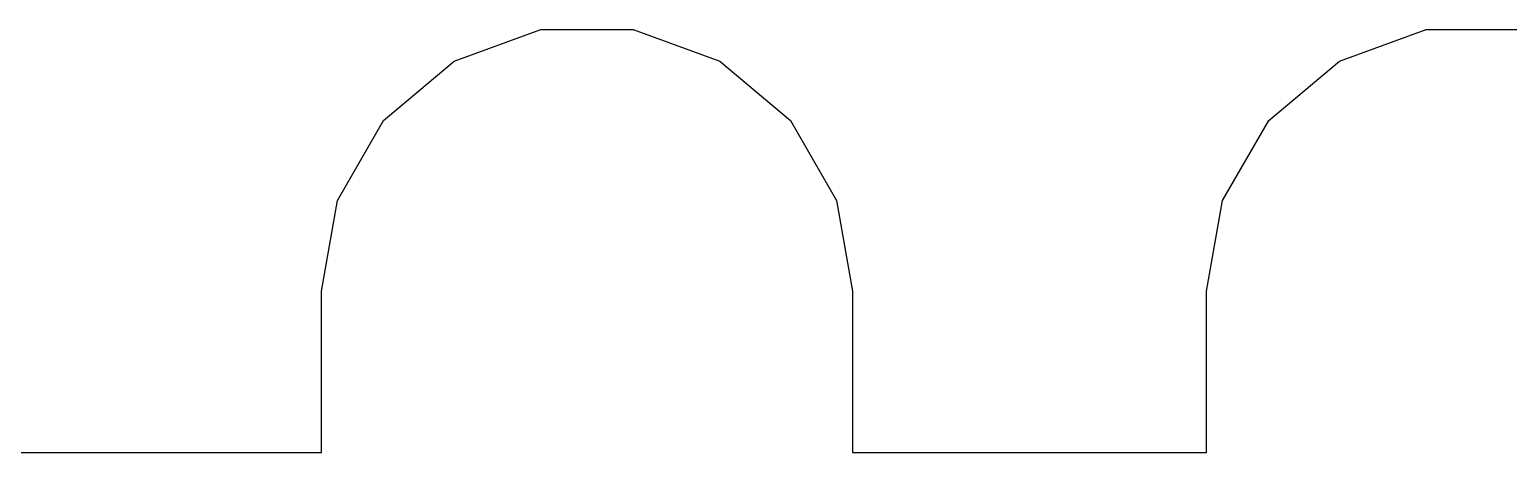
# Model space of a CAD drawing. Extents: x -2.2 to 75.9, y -81.1 to 9.2.
# Drawn here: x 50.926 to 55.102, y -68.95 to -67.757 of the extents above; entities that cross this region are included whole.
import ezdxf

# ---------------------------------------------------------------- set-up
doc = ezdxf.new("R2010")
doc.units = 0
doc.header["$MEASUREMENT"] = 0
doc.layers.add('BLACK', color=7, linetype='CONTINUOUS')

msp = doc.modelspace()

# ---------------------------------------------------------------- linework, layer by layer
at = {"layer": 'Black'}
for p, q in [((52.125, -67.8457), (52.3698, -67.7566)), ((52.3698, -67.7566), (52.6302, -67.7566)), ((52.6302, -67.7566), (52.875, -67.8457)), ((54.625, -67.8457), (54.8698, -67.7566)), ((54.8698, -67.7566), (55.1302, -67.7566)), ((51.9255, -68.0131), (52.125, -67.8457)), ((52.875, -67.8457), (53.0745, -68.0131)), ((54.4255, -68.0131), (54.625, -67.8457)), ((51.7952, -68.2387), (51.9255, -68.0131)), ((53.0745, -68.0131), (53.2048, -68.2387)), ((54.2952, -68.2387), (54.4255, -68.0131)), ((51.75, -68.4952), (51.7952, -68.2387)), ((53.2048, -68.2387), (53.25, -68.4952)), ((54.25, -68.4952), (54.2952, -68.2387)), ((51.75, -68.95), (51.75, -68.4952)), ((53.25, -68.4952), (53.25, -68.95)), ((54.25, -68.95), (54.25, -68.4952)), ((50.75, -68.95), (51.75, -68.95)), ((53.25, -68.95), (54.25, -68.95))]:
    msp.add_line(p, q, dxfattribs=at)

doc.saveas('drawing.dxf')
